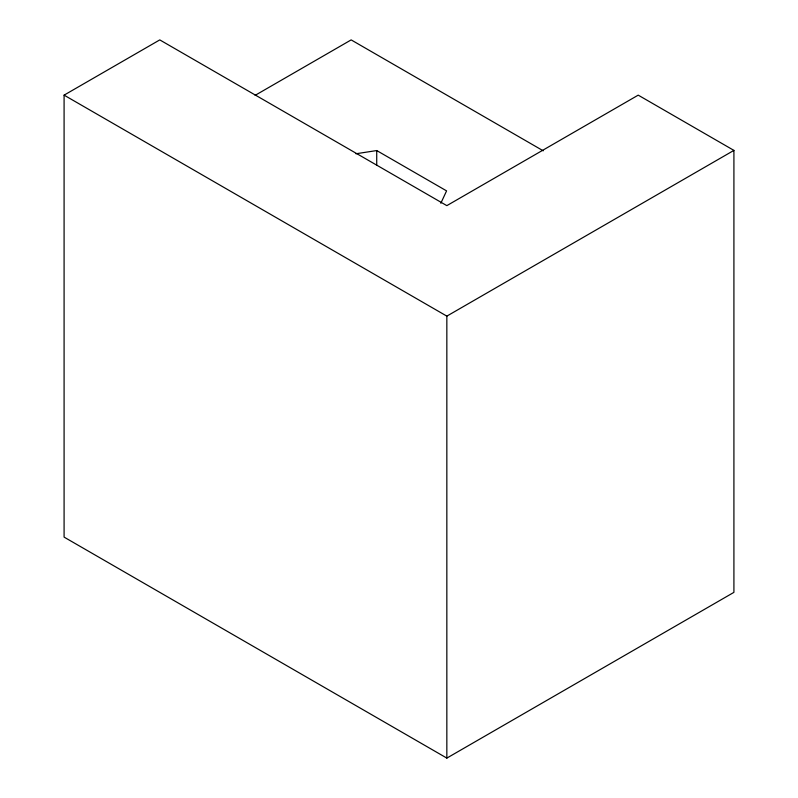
<?xml version="1.0" encoding="UTF-8"?>
<svg xmlns="http://www.w3.org/2000/svg" width="798" height="798" viewBox="0 0 798 798"><rect width="100%" height="100%" fill="white"/><g stroke="black" fill="none" stroke-linecap="round" stroke-linejoin="round"><path stroke-width="1.2" d="M440.835 203.251L446.581 190.882L376.726 150.553L355.928 153.765M64.089 95.142L159.78 39.9L446.84 205.635L638.22 95.142L733.911 150.393L733.911 592.365L446.84 758.1L64.089 537.114L64.089 95.142L446.84 316.128L733.911 150.393M255.111 95.361L351.16 39.9L543.248 150.812M446.84 316.128L446.84 758.1M376.726 150.553L376.726 165.445"/></g></svg>
